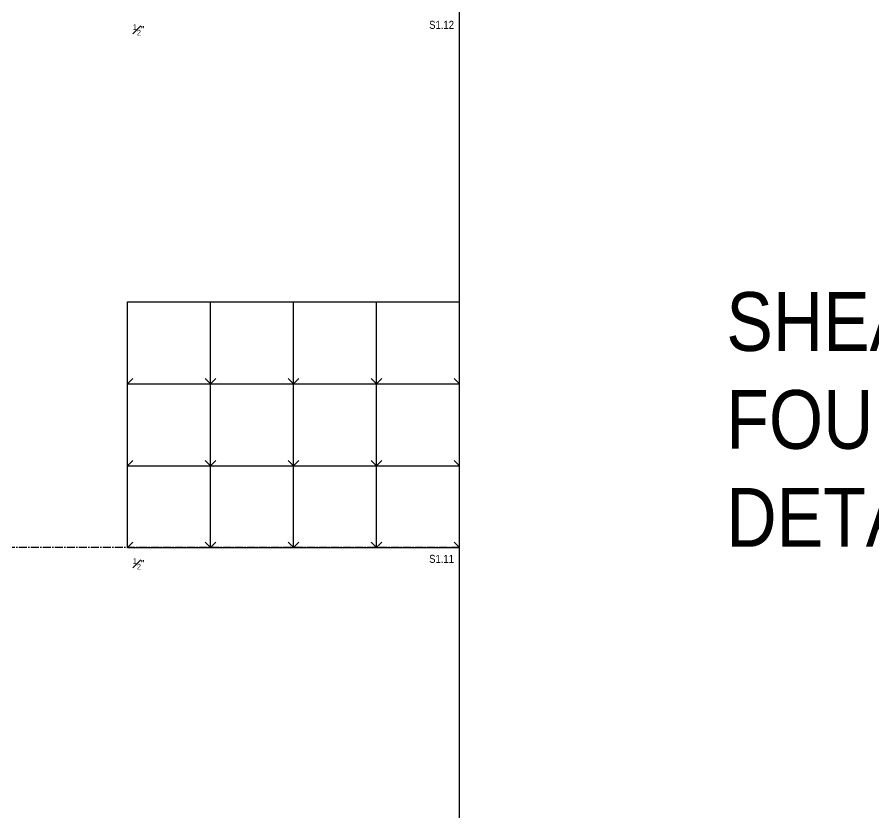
# Model space of a CAD drawing. Header units: inches. Extents: x -16404 to 14624, y -1591 to 16152.
# Drawn here: x 2526 to 4451, y 1804 to 3592 of the extents above; entities that cross this region are included whole.
import ezdxf
from ezdxf import colors
from ezdxf.entities.mleader import LeaderData, LeaderLine
from ezdxf.math import Vec2, Vec3

# ---------------------------------------------------------------- set-up
doc = ezdxf.new("R2010")
doc.units = ezdxf.units.IN
doc.header["$LTSCALE"] = 24
doc.header["$MEASUREMENT"] = 0
doc.linetypes.add('CENTER2', pattern=[1.125, 0.75, -0.125, 0.125, -0.125])
doc.linetypes.add('DASHED2', pattern=[0.375, 0.25, -0.125])
doc.layers.get('0').update_dxf_attribs({"linetype": 'CONTINUOUS'})
doc.layers.add('DESIGNER COMMENTS', color=221, linetype='CONTINUOUS', plot=False)
doc.layers.add('S-ANNO-GRID-NONPLOT', color=251, linetype='CONTINUOUS', plot=False)
doc.styles.add('Arial', font='arial.ttf', dxfattribs={"width": 0.85})

# ---------------------------------------------------------------- blocks, each defined once
blk = doc.blocks.new('Se_24x36_DETAILS_GRID')
for p, q in [((0, 23), (7.767, 23)), ((0, 15.333), (0, 23)), ((7.767, 23), (15.535, 23)), ((7.767, 15.333), (7.767, 23)), ((15.535, 23), (23.302, 23)), ((15.535, 15.333), (15.535, 23)), ((23.302, 23), (31.07, 23)), ((23.302, 15.333), (23.302, 23)), ((31.07, 15.333), (31.07, 23)), ((0, 15.333), (0.5, 15.833)), ((0, 15.333), (7.767, 15.333)), ((0, 7.667), (0, 15.333)), ((7.767, 15.333), (8.267, 15.833)), ((7.767, 15.333), (15.535, 15.333)), ((7.767, 7.667), (7.767, 15.333)), ((15.535, 15.333), (16.035, 15.833)), ((15.535, 15.333), (23.302, 15.333)), ((15.535, 7.667), (15.535, 15.333)), ((23.302, 15.333), (23.802, 15.833)), ((23.302, 15.333), (31.07, 15.333)), ((23.302, 7.667), (23.302, 15.333)), ((31.07, 7.667), (31.07, 15.333)), ((0, 7.667), (0.5, 8.167)), ((7.767, 7.667), (8.267, 8.167)), ((15.535, 7.667), (16.035, 8.167)), ((23.302, 7.667), (23.802, 8.167)), ((0, 7.667), (7.767, 7.667)), ((0, 0), (0, 7.667)), ((7.767, 7.667), (15.535, 7.667)), ((7.767, 0), (7.767, 7.667)), ((15.535, 7.667), (23.302, 7.667)), ((15.535, 0), (15.535, 7.667)), ((23.302, 7.667), (31.07, 7.667)), ((23.302, 0), (23.302, 7.667)), ((31.07, 0), (31.07, 7.667)), ((0, 0), (0.5, 0.5)), ((0, 0), (7.767, 0)), ((7.767, 0), (8.267, 0.5)), ((7.767, 0), (15.535, 0)), ((15.535, 0), (16.035, 0.5)), ((15.535, 0), (23.302, 0)), ((23.302, 0), (23.802, 0.5)), ((23.302, 0), (31.07, 0))]:
    blk.add_line(p, q)
at = {"linetype": 'DASHED2', "ltscale": 0.5}
for p, q in [((7.767, 15.333), (7.267, 15.833)), ((15.535, 15.333), (15.035, 15.833)), ((23.302, 15.333), (22.802, 15.833)), ((31.07, 15.333), (30.57, 15.833)), ((7.767, 7.667), (7.267, 8.167)), ((15.535, 7.667), (15.035, 8.167)), ((23.302, 7.667), (22.802, 8.167)), ((31.07, 7.667), (30.57, 8.167)), ((7.767, 0), (7.267, 0.5)), ((15.535, 0), (15.035, 0.5)), ((23.302, 0), (22.802, 0.5)), ((31.07, 0), (30.57, 0.5))]:
    blk.add_line(p, q, dxfattribs=at)
blk = doc.blocks.new('_Open90')
at = {"color": 0, "linetype": 'ByBlock', "lineweight": -2}
for p, q in [((0, 0), (-1, 0)), ((-0.5, 0.5), (0, 0)), ((0, 0), (-0.5, -0.5))]:
    blk.add_line(p, q, dxfattribs=at)

msp = doc.modelspace()

# ---------------------------------------------------------------- linework, layer by layer
at = {"layer": 'S-ANNO-GRID-NONPLOT'}
msp.add_line((3519.53048, 0), (3519.53048, 8952), dxfattribs=at)
at = {"layer": 'S-ANNO-GRID-NONPLOT', "linetype": 'CENTER2'}
msp.add_line((3519.53048, 2400), (0, 2400), dxfattribs=at)

# ---------------------------------------------------------------- block references
at = {"layer": 'S-ANNO-GRID-NONPLOT', "xscale": 24, "yscale": 24, "zscale": 24}
msp.add_blockref('Se_24x36_DETAILS_GRID', (2773.85768, 2400), dxfattribs=at)

# ---------------------------------------------------------------- texts
at = {"layer": 'DESIGNER COMMENTS', "color": 191, "insert": (4119.53048, 2400), "char_height": 132, "width": 1764.8854079, "attachment_point": 7, "style": 'Arial'}
msp.add_mtext('\\A1;SHEAR WALL FOUNDATION TYPICAL DETAILS', dxfattribs=at)
at = {"layer": 'S-ANNO-GRID-NONPLOT', "color": 191, "char_height": 18, "width": 59.0975878, "style": 'Arial'}
for s, insert, attachment_point in [('S1.12', (3507.53048, 3583.66249), 3), ('\\A1;{\\H0.7x;\\S1#2;}"', (2785.85768, 3576), 1), ('\\A1;{\\H0.7x;\\S1#2;}"', (2785.85768, 2376), 1), ('S1.11', (3507.53048, 2383.66249), 3)]:
    msp.add_mtext(s, dxfattribs=dict(at, insert=insert, attachment_point=attachment_point))

# ---------------------------------------------------------------- leaders
at = {"layer": 'DESIGNER COMMENTS'}
ml = msp.add_multileader_mtext('Standard', dxfattribs=at)
ml.set_content('\\A1;{\\L\\C256;IMPORTANT DESIGNER NOTE:\\l IF YOUR LEDGER DOES NOT ALLOW FOR THE FULL DEPTH OF NAILS SPECIFIED IN THIS CHART.  USE THE CHART TO THE RIGHT AND APPLY ALLOWABLE LOAD REDUCTION FACTOR (REF. PG. 22 OF SIMPSON CATALOG C-C-2019)}', color=4, style='Arial')
ml.set_leader_properties(color=256)
ml.set_arrow_properties(name='OPEN90')
ml.build(insert=Vec2(0, 0))
ml.multileader.update_dxf_attribs({"dogleg_length": 0.36, "arrow_head_size": 5.25, "scale": 48})
ctx = ml.context
ctx.base_point, ctx.scale, ctx.char_height, ctx.arrow_head_size, ctx.landing_gap_size, ctx.plane_origin = Vec3(7749.57679, 7516.2281), 48, 6, 5.25, 4.32, Vec3(7940.50091, 7764.19966)
notes = []
notes.append((ctx, [(0, (0, 0, 0), (0, 0), (1, 0), 1, [])]))
ctx.mtext.insert, ctx.mtext.width, ctx.mtext.defined_height, ctx.mtext.flow_direction = Vec3(7753.89679, 7520.11009), 143.1324041, 28.50097, 5
ml = msp.add_multileader_mtext('Standard', dxfattribs=at)
ml.set_content('\\A1;{\\L\\C256;IMPORTANT DESIGNER NOTE:\\l IF YOUR LEDGER DOES NOT ALLOW FOR THE FULL DEPTH OF NAILS SPECIFIED IN THIS CHART.  USE THE CHART TO THE RIGHT AND APPLY ALLOWABLE LOAD REDUCTION FACTOR (REF. PG. 22 OF SIMPSON CATALOG C-C-2019)}', color=4, style='Arial')
ml.set_leader_properties(color=256)
ml.set_arrow_properties(name='OPEN90')
ml.build(insert=Vec2(0, 0))
ml.multileader.update_dxf_attribs({"dogleg_length": 0.36, "arrow_head_size": 5.25, "scale": 48})
ctx = ml.context
ctx.base_point, ctx.scale, ctx.char_height, ctx.arrow_head_size, ctx.landing_gap_size, ctx.plane_origin = Vec3(1680.51869, 7333.32569), 48, 6, 5.25, 4.32, Vec3(1871.4428, 7581.29725)
notes.append((ctx, [(0, (0, 0, 0), (0, 0), (1, 0), 1, [])]))
ctx.mtext.insert, ctx.mtext.width, ctx.mtext.defined_height, ctx.mtext.flow_direction = Vec3(1684.83869, 7337.20768), 143.1324041, 28.50097, 5
ml = msp.add_multileader_mtext('Standard', dxfattribs=at)
ml.set_content('\\A1;{\\L\\C256;DESIGNER NOTE:\\l THIS DETAIL ALTERNATIVE INCLUDES EQUIVALENT HDU & HDUE HOLDOWNS FOR PROJECTS WHERE BOTH ARE USED}', color=4, style='Arial')
ml.set_leader_properties(color=256)
ml.set_arrow_properties(name='OPEN90')
ml.build(insert=Vec2(0, 0))
ml.multileader.update_dxf_attribs({"dogleg_length": 0.36, "arrow_head_size": 5.25, "scale": 48})
ctx = ml.context
ctx.base_point, ctx.scale, ctx.char_height, ctx.arrow_head_size, ctx.landing_gap_size, ctx.plane_origin = Vec3(1698.96906, 2871.96546), 48, 6, 5.25, 4.32, Vec3(1889.89318, 3119.10619)
notes.append((ctx, [(0, (0, 0, 0), (0, 0), (1, 0), 1, [])]))
ctx.mtext.insert, ctx.mtext.width, ctx.mtext.defined_height, ctx.mtext.flow_direction = Vec3(1703.28906, 2875.01662), 152.2860168, 28.50097, 5
ml = msp.add_multileader_mtext('Standard', dxfattribs=at)
ml.set_content('\\A1;{\\L\\C256;DESIGNER NOTE:\\l REPLACE "HOLDOWN ANCHORAGE AT FOUNDATION" DETAIL WITH DETAIL BELOW IF HDU HOLDOWNS ARE USED INSTEAD OF HDUE HOLDOWNS}', color=4, style='Arial')
ml.set_leader_properties(color=256)
ml.set_arrow_properties(name='OPEN90')
ml.build(insert=Vec2(0, 0))
ml.multileader.update_dxf_attribs({"dogleg_length": 0.36, "arrow_head_size": 5.25, "scale": 48})
ctx = ml.context
ctx.base_point, ctx.scale, ctx.char_height, ctx.arrow_head_size, ctx.landing_gap_size, ctx.plane_origin = Vec3(1698.96906, 2624.11849), 48, 6, 5.25, 4.32, Vec3(1889.89318, 2871.25922)
notes.append((ctx, [(0, (0, 0, 0), (0, 0), (1, 0), 1, [])]))
ctx.mtext.insert, ctx.mtext.width, ctx.mtext.defined_height, ctx.mtext.flow_direction = Vec3(1703.28906, 2627.16965), 152.2860168, 28.50097, 5
for ctx, leaders in notes:
    for number, flags, end, landing, length, lines in leaders:
        leader = LeaderData()
        leader.index, (leader.has_last_leader_line, leader.has_dogleg_vector, leader.attachment_direction) = number, flags
        leader.last_leader_point, leader.dogleg_vector, leader.dogleg_length = Vec3(end), Vec3(landing), length
        for number, points, colour, breaks in lines:
            line = LeaderLine()
            line.index, line.vertices, line.color, line.breaks = number, Vec3.list(points), colors.encode_raw_color(colour), breaks
            leader.lines.append(line)
        ctx.leaders.append(leader)

doc.saveas('drawing.dxf')
